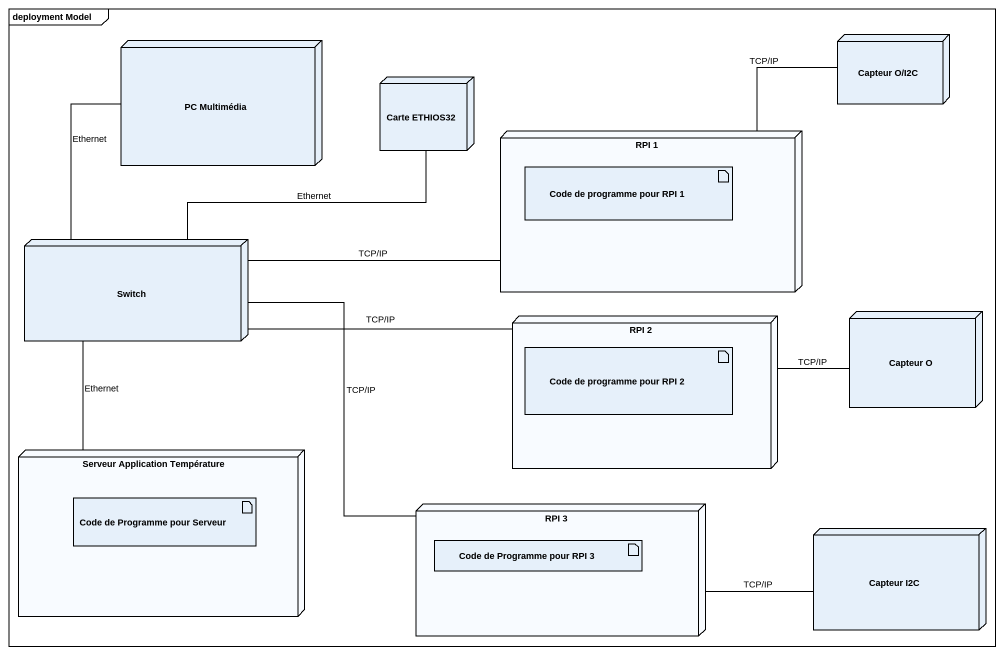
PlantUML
@startuml
mainframe deployment Model
node "PC Multimédia" as PC_Multimédia
node "Capteur O/I2C" as Capteur_O_I2C
node "Carte ETHIOS32" as Carte_ETHIOS32
node "RPI 1" as RPI_1 {
  artifact "Code de programme pour RPI 1" as Code_de_programme_pour_RPI_1
}
node Switch
node "Capteur O" as Capteur_O
node "RPI 2" as RPI_2 {
  artifact "Code de programme pour RPI 2" as Code_de_programme_pour_RPI_2
}
node "Serveur Application Température" as Serveur_Application {
  artifact "Code de Programme pour Serveur" as Code_de_Programme_pour
}
node "RPI 3" as RPI_3 {
  artifact "Code de Programme pour RPI 3" as Code_de_Programme_pour_RPI_3
}
node "Capteur I2C" as Capteur_I2C
PC_Multimédia -- Switch : Ethernet
Capteur_O_I2C -left- RPI_1 : TCP/IP
Carte_ETHIOS32 -- Switch : Ethernet
RPI_1 -left- Switch : TCP/IP
Switch -- Serveur_Application : Ethernet
Capteur_O -left- RPI_2 : TCP/IP
RPI_2 -left- Switch : TCP/IP
RPI_3 -up- Switch : TCP/IP
Capteur_I2C -left- RPI_3 : TCP/IP
@enduml
